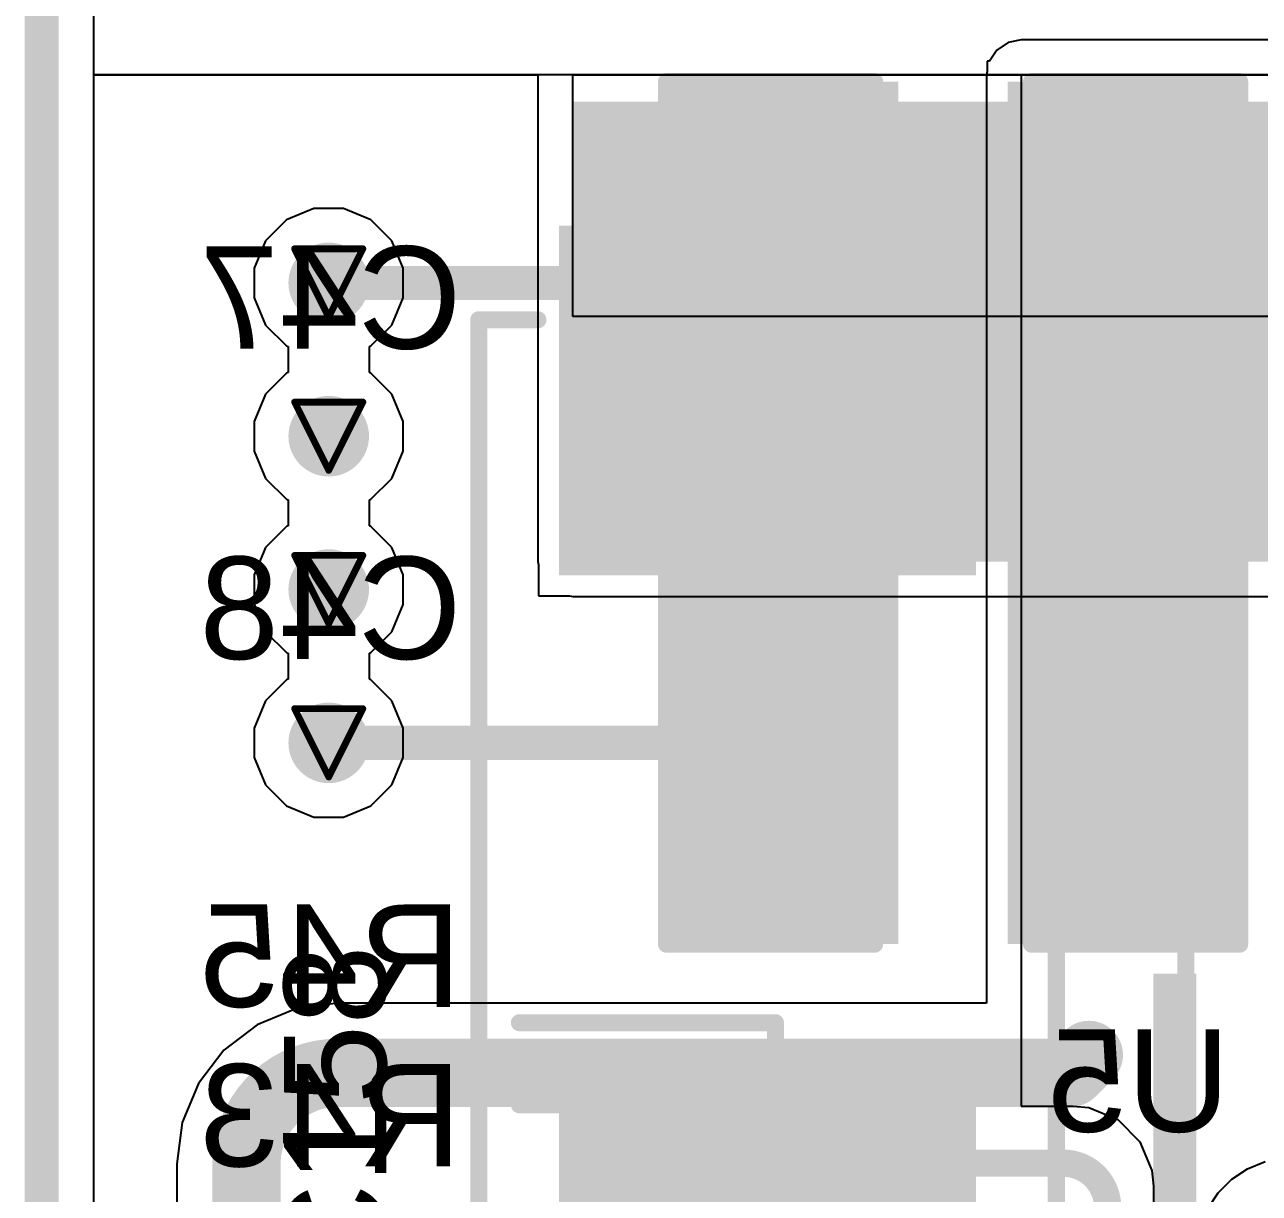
# Model space of a CAD drawing. Header units: inches. Extents: x 0 to 5359, y 0 to 5098.
# Drawn here: x -0.13 to 9.06, y 82.36 to 91.06 of the extents above; entities that cross this region are included whole.
import ezdxf

# ---------------------------------------------------------------- set-up
doc = ezdxf.new("R2010")
doc.units = ezdxf.units.IN
for name, color, linetype in [('Board Outline', 216, 'Continuous'), ('Bottom Layer', 5, 'Continuous'), ('Bottom Overlay', 54, 'Continuous'), ('Bottom Paste', 16, 'Continuous'), ('Bottom Solder', 6, 'Continuous'), ('Drill Drawing', 1, 'Continuous'), ('Layer 1', 16, 'Continuous'), ('Layer 2', 76, 'Continuous'), ('Top Layer', 1, 'Continuous'), ('Top Overlay', 2, 'Continuous'), ('Top Paste', 8, 'Continuous'), ('Top Solder', 216, 'Continuous'), ('Via Holes', 16, 'Continuous')]:
    doc.layers.add(name, color=color, linetype=linetype)
doc.styles.add('Arial', font='', dxfattribs={"height": 0.2})
doc.styles.get('Arial').set_extended_font_data('Arial')

# ---------------------------------------------------------------- blocks, each defined once
blk = doc.blocks.new('C____D_4')
at = {"layer": 'Top Layer'}
for points in [[(-4.25, 1.45), (-1.85, 1.45), (-1.85, -1.45), (-4.25, -1.45)], [(1.85, 1.45), (4.25, 1.45), (4.25, -1.45), (1.85, -1.45)]]:
    blk.add_hatch(color=1, dxfattribs=at).paths.add_polyline_path(points)
at = {"layer": 'Top Paste'}
for points in [[(-4.25, 1.45), (-1.85, 1.45), (-1.85, -1.45), (-4.25, -1.45)], [(1.85, 1.45), (4.25, 1.45), (4.25, -1.45), (1.85, -1.45)]]:
    blk.add_hatch(color=8, dxfattribs=at).paths.add_polyline_path(points)
at = {"layer": 'Top Solder'}
for points in [[(-4.3516, 1.5516), (-1.7484, 1.5516), (-1.7484, -1.5516), (-4.3516, -1.5516)], [(1.7484, 1.5516), (4.3516, 1.5516), (4.3516, -1.5516), (1.7484, -1.5516)]]:
    blk.add_hatch(color=216, dxfattribs=at).paths.add_polyline_path(points)
at = {"layer": 'Top Overlay'}
for points in [[(-3.65, 1.7094, 0.127, 0.127, 0), (-3.65, 2.15, 0.127, 0.127, 0)], [(3.65, 2.15, 0.127, 0.127, 0), (-3.65, 2.15, 0.127, 0.127, 0)], [(-3.65, -2.15, 0.127, 0.127, 0), (-3.65, -1.7094, 0.127, 0.127, 0)], [(3.65, -2.15, 0.127, 0.127, 0), (-3.65, -2.15, 0.127, 0.127, 0)]]:
    blk.add_lwpolyline(points, format="xyseb", dxfattribs=at)
for points in [[(-3.6818, 2.15, 0.0635, 0.0635, 1), (-3.6183, 2.15, 0.0635, 0.0635, 1)], [(-3.6818, 2.15, 0.0635, 0.0635, 1), (-3.6183, 2.15, 0.0635, 0.0635, 1)], [(-3.6818, 1.7094, 0.0635, 0.0635, 1), (-3.6183, 1.7094, 0.0635, 0.0635, 1)], [(-3.6818, -1.7094, 0.0635, 0.0635, 1), (-3.6183, -1.7094, 0.0635, 0.0635, 1)], [(-3.6818, -2.15, 0.0635, 0.0635, 1), (-3.6183, -2.15, 0.0635, 0.0635, 1)], [(-3.6818, -2.15, 0.0635, 0.0635, 1), (-3.6183, -2.15, 0.0635, 0.0635, 1)]]:
    blk.add_lwpolyline(points, format="xyseb", close=True, dxfattribs=at)
blk = doc.blocks.new('C____D_27')
at = {"layer": 'Top Overlay'}
for points in [[(-3.65, -2.15, 0.127, 0.127, 0), (-3.65, -1.7094, 0.127, 0.127, 0)], [(3.65, -2.15, 0.127, 0.127, 0), (-3.65, -2.15, 0.127, 0.127, 0)]]:
    blk.add_lwpolyline(points, format="xyseb", dxfattribs=at)
for points in [[(-3.6818, -1.7094, 0.0635, 0.0635, 1), (-3.6183, -1.7094, 0.0635, 0.0635, 1)], [(-3.6818, -2.15, 0.0635, 0.0635, 1), (-3.6183, -2.15, 0.0635, 0.0635, 1)], [(-3.6818, -2.15, 0.0635, 0.0635, 1), (-3.6183, -2.15, 0.0635, 0.0635, 1)]]:
    blk.add_lwpolyline(points, format="xyseb", close=True, dxfattribs=at)
blk = doc.blocks.new('C___1210_B_340')
at = {"layer": 'Bottom Layer'}
for points in [[(-2.032, 1.397), (-0.508, 1.397), (-0.508, -1.397), (-2.032, -1.397)], [(0.508, 1.397), (2.032, 1.397), (2.032, -1.397), (0.508, -1.397)]]:
    blk.add_hatch(color=5, dxfattribs=at).paths.add_polyline_path(points)
at = {"layer": 'Bottom Paste'}
for points in [[(-2.032, 1.397), (-0.508, 1.397), (-0.508, -1.397), (-2.032, -1.397)], [(0.508, 1.397), (2.032, 1.397), (2.032, -1.397), (0.508, -1.397)]]:
    blk.add_hatch(color=16, dxfattribs=at).paths.add_polyline_path(points)
at = {"layer": 'Bottom Solder'}
for points in [[(-2.1336, 1.4986), (-0.4064, 1.4986), (-0.4064, -1.4986), (-2.1336, -1.4986)], [(0.4064, 1.4986), (2.1336, 1.4986), (2.1336, -1.4986), (0.4064, -1.4986)]]:
    blk.add_hatch(color=6, dxfattribs=at).paths.add_polyline_path(points)
at = {"layer": 'Bottom Overlay'}
for points in [[(-2.1336, -1.4986, 0.127, 0.127, 0), (-2.1336, 1.4986, 0.127, 0.127, 0)], [(-2.1336, 1.4986, 0.127, 0.127, 0), (-0.5842, 1.4986, 0.127, 0.127, 0)], [(0.5842, 1.4986, 0.127, 0.127, 0), (2.1336, 1.4986, 0.127, 0.127, 0)], [(2.1336, -1.4986, 0.127, 0.127, 0), (2.1336, 1.4986, 0.127, 0.127, 0)], [(-2.1336, -1.4986, 0.127, 0.127, 0), (-0.5842, -1.4986, 0.127, 0.127, 0)], [(0.5842, -1.4986, 0.127, 0.127, 0), (2.1336, -1.4986, 0.127, 0.127, 0)]]:
    blk.add_lwpolyline(points, format="xyseb", dxfattribs=at)
for points in [[(-2.1654, 1.4986, 0.0635, 0.0635, 1), (-2.1019, 1.4986, 0.0635, 0.0635, 1)], [(-2.1654, 1.4986, 0.0635, 0.0635, 1), (-2.1019, 1.4986, 0.0635, 0.0635, 1)], [(-0.6159, 1.4986, 0.0635, 0.0635, 1), (-0.5524, 1.4986, 0.0635, 0.0635, 1)], [(0.5524, 1.4986, 0.0635, 0.0635, 1), (0.6159, 1.4986, 0.0635, 0.0635, 1)], [(2.1019, 1.4986, 0.0635, 0.0635, 1), (2.1654, 1.4986, 0.0635, 0.0635, 1)], [(2.1019, 1.4986, 0.0635, 0.0635, 1), (2.1654, 1.4986, 0.0635, 0.0635, 1)], [(-2.1654, -1.4986, 0.0635, 0.0635, 1), (-2.1019, -1.4986, 0.0635, 0.0635, 1)], [(-2.1654, -1.4986, 0.0635, 0.0635, 1), (-2.1019, -1.4986, 0.0635, 0.0635, 1)], [(-0.6159, -1.4986, 0.0635, 0.0635, 1), (-0.5524, -1.4986, 0.0635, 0.0635, 1)], [(0.5524, -1.4986, 0.0635, 0.0635, 1), (0.6159, -1.4986, 0.0635, 0.0635, 1)], [(2.1019, -1.4986, 0.0635, 0.0635, 1), (2.1654, -1.4986, 0.0635, 0.0635, 1)], [(2.1019, -1.4986, 0.0635, 0.0635, 1), (2.1654, -1.4986, 0.0635, 0.0635, 1)]]:
    blk.add_lwpolyline(points, format="xyseb", close=True, dxfattribs=at)
blk = doc.blocks.new('C___1210_B_341')
at = {"layer": 'Bottom Layer'}
for points in [[(-2.032, 1.397), (-0.508, 1.397), (-0.508, -1.397), (-2.032, -1.397)], [(0.508, 1.397), (2.032, 1.397), (2.032, -1.397), (0.508, -1.397)]]:
    blk.add_hatch(color=5, dxfattribs=at).paths.add_polyline_path(points)
at = {"layer": 'Bottom Paste'}
for points in [[(-2.032, 1.397), (-0.508, 1.397), (-0.508, -1.397), (-2.032, -1.397)], [(0.508, 1.397), (2.032, 1.397), (2.032, -1.397), (0.508, -1.397)]]:
    blk.add_hatch(color=16, dxfattribs=at).paths.add_polyline_path(points)
at = {"layer": 'Bottom Solder'}
for points in [[(-2.1336, 1.4986), (-0.4064, 1.4986), (-0.4064, -1.4986), (-2.1336, -1.4986)], [(0.4064, 1.4986), (2.1336, 1.4986), (2.1336, -1.4986), (0.4064, -1.4986)]]:
    blk.add_hatch(color=6, dxfattribs=at).paths.add_polyline_path(points)
at = {"layer": 'Bottom Overlay'}
for points in [[(-2.1336, -1.4986, 0.127, 0.127, 0), (-2.1336, 1.4986, 0.127, 0.127, 0)], [(-2.1336, 1.4986, 0.127, 0.127, 0), (-0.5842, 1.4986, 0.127, 0.127, 0)], [(0.5842, 1.4986, 0.127, 0.127, 0), (2.1336, 1.4986, 0.127, 0.127, 0)], [(2.1336, -1.4986, 0.127, 0.127, 0), (2.1336, 1.4986, 0.127, 0.127, 0)], [(-2.1336, -1.4986, 0.127, 0.127, 0), (-0.5842, -1.4986, 0.127, 0.127, 0)], [(0.5842, -1.4986, 0.127, 0.127, 0), (2.1336, -1.4986, 0.127, 0.127, 0)]]:
    blk.add_lwpolyline(points, format="xyseb", dxfattribs=at)
for points in [[(-2.1654, 1.4986, 0.0635, 0.0635, 1), (-2.1019, 1.4986, 0.0635, 0.0635, 1)], [(-2.1654, 1.4986, 0.0635, 0.0635, 1), (-2.1019, 1.4986, 0.0635, 0.0635, 1)], [(-0.6159, 1.4986, 0.0635, 0.0635, 1), (-0.5524, 1.4986, 0.0635, 0.0635, 1)], [(0.5525, 1.4986, 0.0635, 0.0635, 1), (0.616, 1.4986, 0.0635, 0.0635, 1)], [(2.1019, 1.4986, 0.0635, 0.0635, 1), (2.1654, 1.4986, 0.0635, 0.0635, 1)], [(2.1019, 1.4986, 0.0635, 0.0635, 1), (2.1654, 1.4986, 0.0635, 0.0635, 1)], [(-2.1654, -1.4986, 0.0635, 0.0635, 1), (-2.1019, -1.4986, 0.0635, 0.0635, 1)], [(-2.1654, -1.4986, 0.0635, 0.0635, 1), (-2.1019, -1.4986, 0.0635, 0.0635, 1)], [(-0.6159, -1.4986, 0.0635, 0.0635, 1), (-0.5524, -1.4986, 0.0635, 0.0635, 1)], [(0.5525, -1.4986, 0.0635, 0.0635, 1), (0.616, -1.4986, 0.0635, 0.0635, 1)], [(2.1019, -1.4986, 0.0635, 0.0635, 1), (2.1654, -1.4986, 0.0635, 0.0635, 1)], [(2.1019, -1.4986, 0.0635, 0.0635, 1), (2.1654, -1.4986, 0.0635, 0.0635, 1)]]:
    blk.add_lwpolyline(points, format="xyseb", close=True, dxfattribs=at)

msp = doc.modelspace()

# ---------------------------------------------------------------- hatches: boundary and pattern name
at = {"layer": 'Bottom Layer'}
h = msp.add_hatch(color=5, dxfattribs=at)
edge = h.paths.add_edge_path()
edge.add_arc((2.1366, 89.1359), 0.3, 0, 360)
h = msp.add_hatch(color=5, dxfattribs=at)
edge = h.paths.add_edge_path()
edge.add_arc((2.1366, 87.9946), 0.3, 0, 360)
h = msp.add_hatch(color=5, dxfattribs=at)
edge = h.paths.add_edge_path()
edge.add_arc((2.1366, 86.8533), 0.3, 0, 360)
h = msp.add_hatch(color=5, dxfattribs=at)
edge = h.paths.add_edge_path()
edge.add_arc((2.1366, 85.7121), 0.3, 0, 360)
msp.add_hatch(color=5, dxfattribs=at).paths.add_polyline_path([(8.276, 83.9946), (8.276, 81.2573), (8.596, 81.2573), (8.596, 83.9946)])
at = {"layer": 'Layer 1'}
h = msp.add_hatch(color=16, dxfattribs=at)
edge = h.paths.add_edge_path()
edge.add_arc((2.1366, 89.1359), 0.3, 0, 360)
h = msp.add_hatch(color=16, dxfattribs=at)
edge = h.paths.add_edge_path()
edge.add_arc((2.1366, 87.9946), 0.3, 0, 360)
h = msp.add_hatch(color=16, dxfattribs=at)
edge = h.paths.add_edge_path()
edge.add_arc((2.1366, 86.8533), 0.3, 0, 360)
h = msp.add_hatch(color=16, dxfattribs=at)
edge = h.paths.add_edge_path()
edge.add_arc((2.1366, 85.7121), 0.3, 0, 360)
at = {"layer": 'Layer 2'}
h = msp.add_hatch(color=76, dxfattribs=at)
edge = h.paths.add_edge_path()
edge.add_arc((2.1366, 89.1359), 0.3, 0, 360)
h = msp.add_hatch(color=76, dxfattribs=at)
edge = h.paths.add_edge_path()
edge.add_arc((2.1366, 87.9946), 0.3, 0, 360)
h = msp.add_hatch(color=76, dxfattribs=at)
edge = h.paths.add_edge_path()
edge.add_arc((2.1366, 86.8533), 0.3, 0, 360)
h = msp.add_hatch(color=76, dxfattribs=at)
edge = h.paths.add_edge_path()
edge.add_arc((2.1366, 85.7121), 0.3, 0, 360)
at = {"layer": 'Top Layer'}
msp.add_hatch(color=1, dxfattribs=at).paths.add_polyline_path([(3.9536, 87.0614), (12.118, 87.0614), (12.118, 90.4845), (3.9536, 90.4845)])
h = msp.add_hatch(color=1, dxfattribs=at)
edge = h.paths.add_edge_path()
edge.add_arc((2.1366, 89.1359), 0.3, 0, 360)
h = msp.add_hatch(color=1, dxfattribs=at)
edge = h.paths.add_edge_path()
edge.add_arc((2.1366, 87.9946), 0.3, 0, 360)
h = msp.add_hatch(color=1, dxfattribs=at)
edge = h.paths.add_edge_path()
edge.add_arc((2.1366, 86.8533), 0.3, 0, 360)
h = msp.add_hatch(color=1, dxfattribs=at)
edge = h.paths.add_edge_path()
edge.add_arc((2.1366, 85.7121), 0.3, 0, 360)
at = {"layer": 'Via Holes'}
h = msp.add_hatch(color=7, dxfattribs=at)
edge = h.paths.add_edge_path()
edge.add_arc((2.1366, 89.1359), 0.15, 0, 360)
h = msp.add_hatch(color=7, dxfattribs=at)
edge = h.paths.add_edge_path()
edge.add_arc((2.1366, 87.9946), 0.15, 0, 360)
h = msp.add_hatch(color=7, dxfattribs=at)
edge = h.paths.add_edge_path()
edge.add_arc((2.1366, 86.8533), 0.15, 0, 360)
h = msp.add_hatch(color=7, dxfattribs=at)
edge = h.paths.add_edge_path()
edge.add_arc((2.1366, 85.7121), 0.15, 0, 360)

# ---------------------------------------------------------------- linework, layer by layer
at = {"layer": 'Board Outline'}
msp.add_lwpolyline([(0, 0, 0.254, 0.254, 0), (0, 120, 0.254, 0.254, 0)], format="xyseb", dxfattribs=at)
at = {"layer": 'Bottom Layer'}
for p, q in [((0.3885, 74.427), (0.3885, 94.5117)), ((7.1939, 90.9247), (7.1099, 90.8686)), ((7.293, 90.9444), (7.1939, 90.9247)), ((14.4064, 90.9444), (7.293, 90.9444)), ((7.1099, 90.8686), (7.0553, 90.7869)), ((7.0553, 90.7869), (7.039, 90.7869)), ((7.039, 90.7869), (7.039, 90.7105)), ((7.039, 90.7105), (7.0341, 90.6854)), ((7.0341, 90.6854), (7.0341, 83.7737)), ((14.4064, 90.6854), (7.293, 90.6854)), ((7.293, 90.6854), (7.293, 83.008)), ((2.2025, 83.774), (1.8928, 83.7332)), ((2.2025, 83.7737), (2.2025, 83.774)), ((7.0341, 83.7737), (2.2025, 83.7737)), ((1.8928, 83.7332), (1.6041, 83.6137)), ((1.6041, 83.6137), (1.3563, 83.4235)), ((1.3563, 83.4235), (1.1661, 83.1756)), ((1.1661, 83.1756), (1.0465, 82.887)), ((7.293, 83.008), (7.6795, 83.008)), ((7.6795, 83.008), (7.7959, 82.9966)), ((7.7959, 82.9966), (8.0109, 82.9075)), ((1.0465, 82.887), (1.0058, 82.5773)), ((8.0109, 82.9075), (8.1755, 82.7429)), ((8.1755, 82.7429), (8.2646, 82.5278)), ((1.0058, 82.5773), (1.006, 82.5773)), ((1.006, 82.5773), (1.006, 80.645)), ((8.9771, 82.5419), (9.1077, 82.596)), ((8.2646, 82.5278), (8.276, 82.4114)), ((8.7597, 82.3634), (8.8596, 82.4634)), ((8.8596, 82.4634), (8.9771, 82.5419)), ((8.276, 82.4114), (8.276, 82.4114)), ((8.276, 82.4114), (8.276, 81.2573)), ((8.6812, 82.2459), (8.7597, 82.3634))]:
    msp.add_line(p, q, dxfattribs=at)
for points in [[(2.1366, 89.1359, 0.254, 0.254, 0), (5.515, 89.1359, 0.254, 0.254, 0)], [(2.1366, 85.7121, 0.254, 0.254, 0), (4.88, 85.7121, 0.254, 0.254, 0)], [(4.88, 85.7121, 0.254, 0.254, 0), (5.515, 85.7121, 0.254, 0.254, 0)], [(7.6626, 83.2558, 0.508, 0.508, 0), (7.7959, 83.389, 0.508, 0.508, 0)], [(1.524, 82.5773, 0.508, 0.508, -0.414214), (2.2025, 83.2558, 0.508, 0.508, 0)], [(2.2025, 83.2558, 0.508, 0.508, 0), (7.6626, 83.2558, 0.508, 0.508, 0)], [(1.524, 80.645, 0.508, 0.508, 0), (1.524, 82.5773, 0.508, 0.508, 0)], [(4.5625, 82.2477, 0.2032, 0.2032, -0.414214), (4.8979, 82.5831, 0.2032, 0.2032, 0)], [(4.8979, 82.5831, 0.2032, 0.2032, 0), (7.6055, 82.5831, 0.2032, 0.2032, 0)], [(7.6055, 82.5831, 0.2032, 0.2032, -0.414214), (7.936, 82.2526, 0.2032, 0.2032, 0)]]:
    msp.add_lwpolyline(points, format="xyseb", dxfattribs=at)
for points in [[(2.0731, 89.1359, 0.127, 0.127, 1), (2.2001, 89.1359, 0.127, 0.127, 1)], [(5.4515, 89.1359, 0.127, 0.127, 1), (5.5785, 89.1359, 0.127, 0.127, 1)], [(2.0731, 85.7121, 0.127, 0.127, 1), (2.2001, 85.7121, 0.127, 0.127, 1)], [(4.8165, 85.7121, 0.127, 0.127, 1), (4.9435, 85.7121, 0.127, 0.127, 1)], [(4.8165, 85.7121, 0.127, 0.127, 1), (4.9435, 85.7121, 0.127, 0.127, 1)], [(5.4515, 85.7121, 0.127, 0.127, 1), (5.5785, 85.7121, 0.127, 0.127, 1)], [(7.6689, 83.389, 0.254, 0.254, 1), (7.9229, 83.389, 0.254, 0.254, 1)], [(2.0755, 83.2558, 0.254, 0.254, 1), (2.3295, 83.2558, 0.254, 0.254, 1)], [(2.0755, 83.2558, 0.254, 0.254, 1), (2.3295, 83.2558, 0.254, 0.254, 1)], [(7.5356, 83.2558, 0.254, 0.254, 1), (7.7896, 83.2558, 0.254, 0.254, 1)], [(7.5356, 83.2558, 0.254, 0.254, 1), (7.7896, 83.2558, 0.254, 0.254, 1)], [(1.397, 82.5773, 0.254, 0.254, 1), (1.651, 82.5773, 0.254, 0.254, 1)], [(1.397, 82.5773, 0.254, 0.254, 1), (1.651, 82.5773, 0.254, 0.254, 1)], [(4.8471, 82.5831, 0.1016, 0.1016, 1), (4.9487, 82.5831, 0.1016, 0.1016, 1)], [(4.8471, 82.5831, 0.1016, 0.1016, 1), (4.9487, 82.5831, 0.1016, 0.1016, 1)], [(7.5547, 82.5831, 0.1016, 0.1016, 1), (7.6563, 82.5831, 0.1016, 0.1016, 1)], [(7.5547, 82.5831, 0.1016, 0.1016, 1), (7.6563, 82.5831, 0.1016, 0.1016, 1)]]:
    msp.add_lwpolyline(points, format="xyseb", close=True, dxfattribs=at)
at = {"layer": 'Bottom Overlay'}
for points in [[(3.556, 83.6287, 0.127, 0.127, 0), (5.4625, 83.6287, 0.127, 0.127, 0)], [(5.4625, 82.0765, 0.127, 0.127, 0), (5.4625, 83.6287, 0.127, 0.127, 0)], [(3.556, 83.018, 0.127, 0.127, 0), (4.0625, 83.018, 0.127, 0.127, 0)], [(4.0625, 82.0765, 0.127, 0.127, 0), (4.0625, 83.018, 0.127, 0.127, 0)]]:
    msp.add_lwpolyline(points, format="xyseb", dxfattribs=at)
for points in [[(3.5242, 83.6287, 0.0635, 0.0635, 1), (3.5877, 83.6287, 0.0635, 0.0635, 1)], [(5.4307, 83.6287, 0.0635, 0.0635, 1), (5.4942, 83.6287, 0.0635, 0.0635, 1)], [(5.4307, 83.6287, 0.0635, 0.0635, 1), (5.4942, 83.6287, 0.0635, 0.0635, 1)], [(3.5242, 83.018, 0.0635, 0.0635, 1), (3.5877, 83.018, 0.0635, 0.0635, 1)], [(4.0307, 83.018, 0.0635, 0.0635, 1), (4.0942, 83.018, 0.0635, 0.0635, 1)], [(4.0307, 83.018, 0.0635, 0.0635, 1), (4.0942, 83.018, 0.0635, 0.0635, 1)]]:
    msp.add_lwpolyline(points, format="xyseb", close=True, dxfattribs=at)
at = {"layer": 'Drill Drawing'}
for points in [[(1.8826, 89.3899, 0.0508, 0.0508, 0), (2.3906, 89.3899, 0.0508, 0.0508, 0)], [(1.8826, 89.3899, 0.0508, 0.0508, 0), (2.1366, 88.8819, 0.0508, 0.0508, 0)], [(2.1366, 88.8819, 0.0508, 0.0508, 0), (2.3906, 89.3899, 0.0508, 0.0508, 0)], [(1.8826, 88.2486, 0.0508, 0.0508, 0), (2.3906, 88.2486, 0.0508, 0.0508, 0)], [(1.8826, 88.2486, 0.0508, 0.0508, 0), (2.1366, 87.7406, 0.0508, 0.0508, 0)], [(2.1366, 87.7406, 0.0508, 0.0508, 0), (2.3906, 88.2486, 0.0508, 0.0508, 0)], [(1.8826, 87.1073, 0.0508, 0.0508, 0), (2.3906, 87.1073, 0.0508, 0.0508, 0)], [(1.8826, 87.1073, 0.0508, 0.0508, 0), (2.1366, 86.5993, 0.0508, 0.0508, 0)], [(2.1366, 86.5993, 0.0508, 0.0508, 0), (2.3906, 87.1073, 0.0508, 0.0508, 0)], [(1.8826, 85.9661, 0.0508, 0.0508, 0), (2.3906, 85.9661, 0.0508, 0.0508, 0)], [(1.8826, 85.9661, 0.0508, 0.0508, 0), (2.1366, 85.4581, 0.0508, 0.0508, 0)], [(2.1366, 85.4581, 0.0508, 0.0508, 0), (2.3906, 85.9661, 0.0508, 0.0508, 0)]]:
    msp.add_lwpolyline(points, format="xyseb", dxfattribs=at)
for points in [[(1.8699, 89.3899, 0.0254, 0.0254, 1), (1.8953, 89.3899, 0.0254, 0.0254, 1)], [(1.8699, 89.3899, 0.0254, 0.0254, 1), (1.8953, 89.3899, 0.0254, 0.0254, 1)], [(2.3779, 89.3899, 0.0254, 0.0254, 1), (2.4033, 89.3899, 0.0254, 0.0254, 1)], [(2.3779, 89.3899, 0.0254, 0.0254, 1), (2.4033, 89.3899, 0.0254, 0.0254, 1)], [(2.1239, 88.8819, 0.0254, 0.0254, 1), (2.1493, 88.8819, 0.0254, 0.0254, 1)], [(2.1239, 88.8819, 0.0254, 0.0254, 1), (2.1493, 88.8819, 0.0254, 0.0254, 1)], [(1.8699, 88.2486, 0.0254, 0.0254, 1), (1.8953, 88.2486, 0.0254, 0.0254, 1)], [(1.8699, 88.2486, 0.0254, 0.0254, 1), (1.8953, 88.2486, 0.0254, 0.0254, 1)], [(2.3779, 88.2486, 0.0254, 0.0254, 1), (2.4033, 88.2486, 0.0254, 0.0254, 1)], [(2.3779, 88.2486, 0.0254, 0.0254, 1), (2.4033, 88.2486, 0.0254, 0.0254, 1)], [(2.1239, 87.7406, 0.0254, 0.0254, 1), (2.1493, 87.7406, 0.0254, 0.0254, 1)], [(2.1239, 87.7406, 0.0254, 0.0254, 1), (2.1493, 87.7406, 0.0254, 0.0254, 1)], [(1.8699, 87.1073, 0.0254, 0.0254, 1), (1.8953, 87.1073, 0.0254, 0.0254, 1)], [(1.8699, 87.1073, 0.0254, 0.0254, 1), (1.8953, 87.1073, 0.0254, 0.0254, 1)], [(2.3779, 87.1073, 0.0254, 0.0254, 1), (2.4033, 87.1073, 0.0254, 0.0254, 1)], [(2.3779, 87.1073, 0.0254, 0.0254, 1), (2.4033, 87.1073, 0.0254, 0.0254, 1)], [(2.1239, 86.5993, 0.0254, 0.0254, 1), (2.1493, 86.5993, 0.0254, 0.0254, 1)], [(2.1239, 86.5993, 0.0254, 0.0254, 1), (2.1493, 86.5993, 0.0254, 0.0254, 1)], [(1.8699, 85.9661, 0.0254, 0.0254, 1), (1.8953, 85.9661, 0.0254, 0.0254, 1)], [(1.8699, 85.9661, 0.0254, 0.0254, 1), (1.8953, 85.9661, 0.0254, 0.0254, 1)], [(2.3779, 85.9661, 0.0254, 0.0254, 1), (2.4033, 85.9661, 0.0254, 0.0254, 1)], [(2.3779, 85.9661, 0.0254, 0.0254, 1), (2.4033, 85.9661, 0.0254, 0.0254, 1)], [(2.1239, 85.4581, 0.0254, 0.0254, 1), (2.1493, 85.4581, 0.0254, 0.0254, 1)], [(2.1239, 85.4581, 0.0254, 0.0254, 1), (2.1493, 85.4581, 0.0254, 0.0254, 1)]]:
    msp.add_lwpolyline(points, format="xyseb", close=True, dxfattribs=at)
at = {"layer": 'Layer 1'}
msp.add_line((0.3885, 4.1451), (0.3885, 115.8549), dxfattribs=at)
at = {"layer": 'Layer 2'}
for p, q in [((0.3885, 4.1451), (0.3885, 92.0911)), ((2.0264, 89.6899), (1.8228, 89.6055)), ((2.2468, 89.6899), (2.0264, 89.6899)), ((2.4504, 89.6055), (2.2468, 89.6899)), ((1.8228, 89.6055), (1.6669, 89.4497)), ((2.6062, 89.4497), (2.4504, 89.6055)), ((1.6669, 89.4497), (1.5826, 89.2461)), ((2.6906, 89.2461), (2.6062, 89.4497)), ((1.5826, 89.2461), (1.5826, 89.0257)), ((2.6906, 89.0257), (2.6906, 89.2461)), ((1.5826, 89.0257), (1.6669, 88.8221)), ((2.6062, 88.8221), (2.6906, 89.0257)), ((1.6669, 88.8221), (1.8228, 88.6662)), ((2.4504, 88.6662), (2.6062, 88.8221)), ((1.8228, 88.6662), (1.8342, 88.6615)), ((1.8342, 88.6615), (1.8342, 88.469)), ((2.4389, 88.6615), (2.4504, 88.6662)), ((2.4389, 88.469), (2.4389, 88.6615)), ((1.8228, 88.4643), (1.6669, 88.3084)), ((1.8342, 88.469), (1.8228, 88.4643)), ((2.4504, 88.4643), (2.4389, 88.469)), ((2.6062, 88.3084), (2.4504, 88.4643)), ((1.6669, 88.3084), (1.5826, 88.1048)), ((2.6906, 88.1048), (2.6062, 88.3084)), ((1.5826, 88.1048), (1.5826, 87.8844)), ((2.6906, 87.8844), (2.6906, 88.1048)), ((1.5826, 87.8844), (1.6669, 87.6808)), ((2.6062, 87.6808), (2.6906, 87.8844)), ((1.6669, 87.6808), (1.8228, 87.5249)), ((2.4504, 87.5249), (2.6062, 87.6808)), ((1.8228, 87.5249), (1.8342, 87.5202)), ((1.8342, 87.5202), (1.8342, 87.3278)), ((2.4389, 87.5202), (2.4504, 87.5249)), ((2.4389, 87.3278), (2.4389, 87.5202)), ((1.8342, 87.3278), (1.8228, 87.323)), ((2.4504, 87.323), (2.4389, 87.3278)), ((1.8228, 87.323), (1.6669, 87.1672)), ((2.6062, 87.1672), (2.4504, 87.323)), ((1.6669, 87.1672), (1.5826, 86.9635)), ((2.6906, 86.9635), (2.6062, 87.1672)), ((1.5826, 86.9635), (1.5826, 86.7431)), ((2.6906, 86.7431), (2.6906, 86.9635)), ((1.5826, 86.7431), (1.6669, 86.5395)), ((2.6062, 86.5395), (2.6906, 86.7431)), ((1.6669, 86.5395), (1.8228, 86.3837)), ((2.4504, 86.3837), (2.6062, 86.5395)), ((1.8228, 86.3837), (1.8342, 86.3789)), ((1.8342, 86.3789), (1.8342, 86.1865)), ((2.4389, 86.3789), (2.4504, 86.3837)), ((2.4389, 86.1865), (2.4389, 86.3789)), ((1.8228, 86.1817), (1.6669, 86.0259)), ((1.8342, 86.1865), (1.8228, 86.1817)), ((2.4504, 86.1817), (2.4389, 86.1865)), ((2.6062, 86.0259), (2.4504, 86.1817)), ((1.6669, 86.0259), (1.5826, 85.8223)), ((2.6906, 85.8223), (2.6062, 86.0259)), ((1.5826, 85.8223), (1.5826, 85.6019)), ((2.6906, 85.6019), (2.6906, 85.8223)), ((1.5826, 85.6019), (1.6669, 85.3983)), ((2.6062, 85.3983), (2.6906, 85.6019)), ((1.6669, 85.3983), (1.8228, 85.2424)), ((2.4504, 85.2424), (2.6062, 85.3983)), ((1.8228, 85.2424), (2.0264, 85.1581)), ((2.2468, 85.1581), (2.4504, 85.2424)), ((2.0264, 85.1581), (2.2468, 85.1581))]:
    msp.add_line(p, q, dxfattribs=at)
at = {"layer": 'Top Layer'}
for p, q in [((0.3885, 90.6854), (0.3885, 99.09)), ((16.554, 90.6854), (0.3885, 90.6854)), ((0.3885, 4.1451), (0.3885, 90.6854)), ((0.3885, 90.6854), (3.6946, 90.6854)), ((3.6946, 90.6854), (3.6946, 88.8854)), ((3.9536, 90.6854), (14.4064, 90.6854)), ((3.9536, 88.8854), (3.9536, 90.6854)), ((3.6946, 88.8854), (3.6946, 88.8854)), ((3.6946, 88.8854), (3.6946, 87.0614)), ((14.4064, 88.8854), (3.9536, 88.8854)), ((3.6946, 87.0614), (3.6996, 87.0364)), ((3.6996, 87.0364), (3.6996, 86.8074)), ((3.6996, 86.8074), (3.9286, 86.8074)), ((3.9286, 86.8074), (3.9536, 86.8025)), ((3.9536, 86.8025), (12.118, 86.8025))]:
    msp.add_line(p, q, dxfattribs=at)
at = {"layer": 'Top Overlay'}
for points in [[(7.4558, 89.6226, 0.127, 0.127, 0), (7.4558, 90.472, 0.127, 0.127, 0)], [(7.0311, 90.0473, 0.127, 0.127, 0), (7.8805, 90.0473, 0.127, 0.127, 0)]]:
    msp.add_lwpolyline(points, format="xyseb", dxfattribs=at)
for points in [[(7.424, 90.472, 0.0635, 0.0635, 1), (7.4875, 90.472, 0.0635, 0.0635, 1)], [(6.9993, 90.0473, 0.0635, 0.0635, 1), (7.0628, 90.0473, 0.0635, 0.0635, 1)], [(7.8487, 90.0473, 0.0635, 0.0635, 1), (7.9122, 90.0473, 0.0635, 0.0635, 1)], [(7.424, 89.6226, 0.0635, 0.0635, 1), (7.4875, 89.6226, 0.0635, 0.0635, 1)]]:
    msp.add_lwpolyline(points, format="xyseb", close=True, dxfattribs=at)

# ---------------------------------------------------------------- block references
for name, p in [('C___1210_B_341', (6.785, 89.1359)), ('C___1210_B_340', (6.785, 85.7121))]:
    msp.add_blockref(name, p)
at = {"rotation": 270}
for name, p in [('C____D_4', (5.4036, 85.2114)), ('C____D_27', (10.668, 85.2114))]:
    msp.add_blockref(name, p, dxfattribs=at)

# ---------------------------------------------------------------- texts
at = {"layer": 'Bottom Overlay', "style": 'Arial', "text_generation_flag": 2}
for s, p in [('C47', (3.1265, 88.6461)), ('C48', (3.1265, 86.3357)), ('R45', (3.1265, 83.7467)), ('U5', (8.8466, 82.8171)), ('R43', (3.1265, 82.5591))]:
    msp.add_text(s, height=0.762, dxfattribs=at).set_placement(p)
at = {"layer": 'Top Overlay', "style": 'Arial'}
msp.add_text('C158', height=0.762, rotation=90, dxfattribs=at).set_placement((2.5646, 81.6608))

doc.saveas('drawing.dxf')
